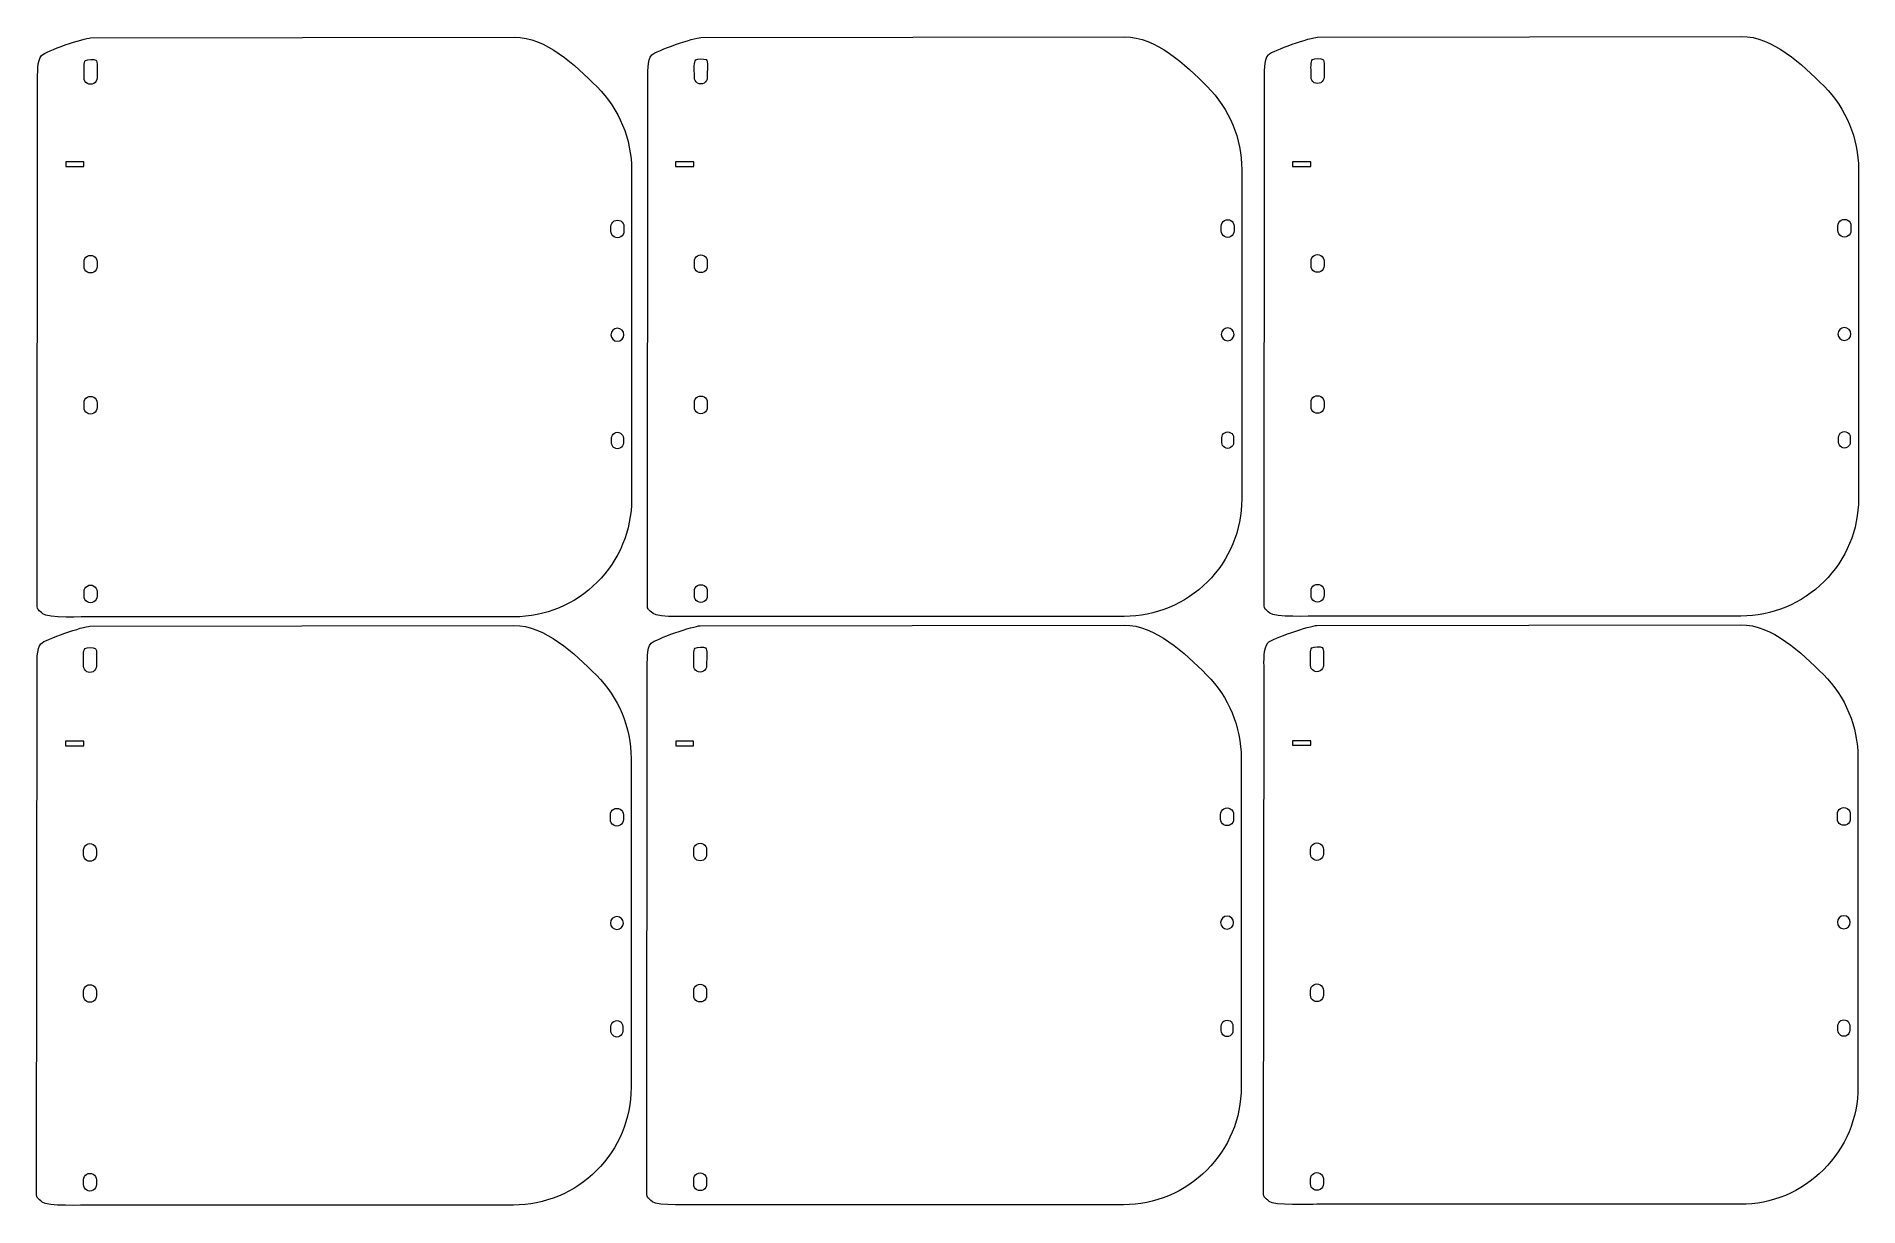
# Model space of a CAD drawing. Header units: inches. Extents: x -15.7 to 14.8, y -9.8 to 9.8.
import ezdxf

# ---------------------------------------------------------------- set-up
doc = ezdxf.new("R2010")
doc.units = ezdxf.units.IN
doc.header["$MEASUREMENT"] = 0
doc.layers.add('INTERIOR_PROFILES', color=7, linetype='Continuous')

msp = doc.modelspace()

# ---------------------------------------------------------------- linework, layer by layer
at = {"layer": 'INTERIOR_PROFILES', "color": 240, "lineweight": 9}
for points in [[(-15.241, 7.658), (-14.937, 7.658), (-14.937, 7.734), (-15.241, 7.734), (-15.241, 7.658)], [(-5.034, 7.658), (-4.73, 7.658), (-4.73, 7.734), (-5.034, 7.734), (-5.034, 7.658)], [(5.292, 7.658), (5.597, 7.658), (5.597, 7.734), (5.292, 7.734), (5.292, 7.658)], [(-15.245, -2.044), (-14.938, -2.044), (-14.938, -1.968), (-15.245, -1.968), (-15.245, -2.044)], [(-5.033, -2.044), (-4.733, -2.044), (-4.733, -1.968), (-5.033, -1.968), (-5.033, -2.044)], [(5.291, -2.038), (5.596, -2.038), (5.596, -1.961), (5.291, -1.961), (5.291, -2.038)]]:
    msp.add_lwpolyline(points, close=True, dxfattribs=at)
at = {"layer": 'INTERIOR_PROFILES', "lineweight": 9}
for points, knots in [([(-5.771, 7.594), (-5.771, 8.117), (-5.979, 8.618), (-6.349, 8.987), (-6.349, 8.987), (-6.719, 9.356), (-7.209, 9.822), (-7.731, 9.821), (-7.731, 9.821), (-7.731, 9.821), (-14.826, 9.809), (-14.826, 9.809), (-14.826, 9.809), (-14.931, 9.809), (-15.575, 9.59), (-15.648, 9.516), (-15.648, 9.516), (-15.722, 9.442), (-15.712, 9.19), (-15.712, 9.086), (-15.712, 9.086), (-15.712, 9.086), (-15.72, 0.316), (-15.72, 0.316), (-15.72, 0.316), (-15.72, 0.212), (-15.699, 0.237), (-15.625, 0.163), (-15.625, 0.163), (-15.551, 0.089), (-14.931, 0.114), (-14.826, 0.114), (-14.826, 0.114), (-14.826, 0.114), (-7.74, 0.114), (-7.74, 0.114), (-7.74, 0.114), (-7.217, 0.114), (-6.716, 0.322), (-6.347, 0.692), (-6.347, 0.692), (-5.978, 1.062), (-5.771, 1.56), (-5.771, 2.083), (-5.771, 2.083), (-5.771, 2.083), (-5.771, 7.594), (-5.771, 7.594)], [0, 0, 0, 0, 0.076923, 0.076923, 0.076923, 0.076923, 0.153846, 0.153846, 0.153846, 0.153846, 0.230769, 0.230769, 0.230769, 0.230769, 0.307692, 0.307692, 0.307692, 0.307692, 0.384615, 0.384615, 0.384615, 0.384615, 0.461538, 0.461538, 0.461538, 0.461538, 0.538462, 0.538462, 0.538462, 0.538462, 0.615385, 0.615385, 0.615385, 0.615385, 0.692308, 0.692308, 0.692308, 0.692308, 0.769231, 0.769231, 0.769231, 0.769231, 0.846154, 0.846154, 0.846154, 0.846154, 1, 1, 1, 1]), ([(4.442, 7.601), (4.442, 8.123), (4.234, 8.624), (3.864, 8.993), (3.864, 8.993), (3.495, 9.363), (3.005, 9.828), (2.482, 9.828), (2.482, 9.828), (2.482, 9.828), (-4.613, 9.815), (-4.613, 9.815), (-4.613, 9.815), (-4.717, 9.815), (-5.361, 9.597), (-5.435, 9.523), (-5.435, 9.523), (-5.509, 9.449), (-5.498, 9.197), (-5.498, 9.092), (-5.498, 9.092), (-5.498, 9.092), (-5.507, 0.323), (-5.507, 0.323), (-5.507, 0.323), (-5.506, 0.218), (-5.486, 0.243), (-5.412, 0.169), (-5.412, 0.169), (-5.338, 0.095), (-4.717, 0.121), (-4.613, 0.121), (-4.613, 0.121), (-4.613, 0.121), (2.474, 0.121), (2.474, 0.121), (2.474, 0.121), (2.996, 0.121), (3.497, 0.329), (3.866, 0.698), (3.866, 0.698), (4.235, 1.068), (4.443, 1.567), (4.442, 2.089), (4.442, 2.089), (4.442, 2.089), (4.442, 7.601), (4.442, 7.601)], [0, 0, 0, 0, 0.076923, 0.076923, 0.076923, 0.076923, 0.153846, 0.153846, 0.153846, 0.153846, 0.230769, 0.230769, 0.230769, 0.230769, 0.307692, 0.307692, 0.307692, 0.307692, 0.384615, 0.384615, 0.384615, 0.384615, 0.461538, 0.461538, 0.461538, 0.461538, 0.538462, 0.538462, 0.538462, 0.538462, 0.615385, 0.615385, 0.615385, 0.615385, 0.692308, 0.692308, 0.692308, 0.692308, 0.769231, 0.769231, 0.769231, 0.769231, 0.846154, 0.846154, 0.846154, 0.846154, 1, 1, 1, 1]), ([(14.765, 7.607), (14.764, 8.129), (14.556, 8.63), (14.187, 8.999), (14.187, 8.999), (13.817, 9.368), (13.327, 9.834), (12.804, 9.834), (12.804, 9.834), (12.804, 9.834), (5.709, 9.821), (5.709, 9.821), (5.709, 9.821), (5.605, 9.821), (4.961, 9.602), (4.887, 9.528), (4.887, 9.528), (4.813, 9.454), (4.824, 9.203), (4.824, 9.098), (4.824, 9.098), (4.824, 9.098), (4.816, 0.328), (4.816, 0.328), (4.816, 0.328), (4.816, 0.224), (4.837, 0.249), (4.91, 0.175), (4.91, 0.175), (4.984, 0.101), (5.605, 0.126), (5.709, 0.126), (5.709, 0.126), (5.709, 0.126), (12.796, 0.126), (12.796, 0.126), (12.796, 0.126), (13.318, 0.127), (13.819, 0.335), (14.188, 0.704), (14.188, 0.704), (14.558, 1.074), (14.765, 1.572), (14.765, 2.095), (14.765, 2.095), (14.765, 2.095), (14.765, 7.607), (14.765, 7.607)], [0, 0, 0, 0, 0.076923, 0.076923, 0.076923, 0.076923, 0.153846, 0.153846, 0.153846, 0.153846, 0.230769, 0.230769, 0.230769, 0.230769, 0.307692, 0.307692, 0.307692, 0.307692, 0.384615, 0.384615, 0.384615, 0.384615, 0.461538, 0.461538, 0.461538, 0.461538, 0.538462, 0.538462, 0.538462, 0.538462, 0.615385, 0.615385, 0.615385, 0.615385, 0.692308, 0.692308, 0.692308, 0.692308, 0.769231, 0.769231, 0.769231, 0.769231, 0.846154, 0.846154, 0.846154, 0.846154, 1, 1, 1, 1]), ([(-14.935, 9.141), (-14.935, 9.102), (-14.914, 9.066), (-14.88, 9.047), (-14.88, 9.047), (-14.847, 9.027), (-14.806, 9.027), (-14.772, 9.047), (-14.772, 9.047), (-14.739, 9.066), (-14.718, 9.102), (-14.718, 9.141), (-14.718, 9.141), (-14.718, 9.141), (-14.718, 9.219), (-14.718, 9.219), (-14.718, 9.219), (-14.718, 9.258), (-14.703, 9.419), (-14.737, 9.438), (-14.737, 9.438), (-14.77, 9.457), (-14.876, 9.452), (-14.91, 9.433), (-14.91, 9.433), (-14.943, 9.413), (-14.935, 9.258), (-14.935, 9.219), (-14.935, 9.219), (-14.935, 9.219), (-14.935, 9.141), (-14.935, 9.141)], [0, 0, 0, 0, 0.111111, 0.111111, 0.111111, 0.111111, 0.222222, 0.222222, 0.222222, 0.222222, 0.333333, 0.333333, 0.333333, 0.333333, 0.444444, 0.444444, 0.444444, 0.444444, 0.555556, 0.555556, 0.555556, 0.555556, 0.666667, 0.666667, 0.666667, 0.666667, 0.777778, 0.777778, 0.777778, 0.777778, 1, 1, 1, 1]), ([(-4.721, 9.147), (-4.721, 9.108), (-4.7, 9.073), (-4.667, 9.053), (-4.667, 9.053), (-4.633, 9.034), (-4.592, 9.034), (-4.559, 9.053), (-4.559, 9.053), (-4.525, 9.073), (-4.505, 9.108), (-4.505, 9.147), (-4.505, 9.147), (-4.505, 9.147), (-4.505, 9.226), (-4.505, 9.226), (-4.505, 9.226), (-4.505, 9.264), (-4.49, 9.425), (-4.523, 9.445), (-4.523, 9.445), (-4.557, 9.464), (-4.663, 9.459), (-4.696, 9.439), (-4.696, 9.439), (-4.73, 9.42), (-4.721, 9.264), (-4.721, 9.226), (-4.721, 9.226), (-4.721, 9.226), (-4.721, 9.147), (-4.721, 9.147)], [0, 0, 0, 0, 0.111111, 0.111111, 0.111111, 0.111111, 0.222222, 0.222222, 0.222222, 0.222222, 0.333333, 0.333333, 0.333333, 0.333333, 0.444444, 0.444444, 0.444444, 0.444444, 0.555556, 0.555556, 0.555556, 0.555556, 0.666667, 0.666667, 0.666667, 0.666667, 0.777778, 0.777778, 0.777778, 0.777778, 1, 1, 1, 1]), ([(5.601, 9.153), (5.601, 9.114), (5.622, 9.078), (5.655, 9.059), (5.655, 9.059), (5.689, 9.04), (5.73, 9.04), (5.764, 9.059), (5.764, 9.059), (5.797, 9.078), (5.818, 9.114), (5.818, 9.153), (5.818, 9.153), (5.818, 9.153), (5.818, 9.231), (5.818, 9.231), (5.818, 9.231), (5.818, 9.27), (5.832, 9.431), (5.799, 9.45), (5.799, 9.45), (5.765, 9.47), (5.66, 9.464), (5.626, 9.445), (5.626, 9.445), (5.593, 9.426), (5.601, 9.27), (5.601, 9.231), (5.601, 9.231), (5.601, 9.231), (5.601, 9.153), (5.601, 9.153)], [0, 0, 0, 0, 0.111111, 0.111111, 0.111111, 0.111111, 0.222222, 0.222222, 0.222222, 0.222222, 0.333333, 0.333333, 0.333333, 0.333333, 0.444444, 0.444444, 0.444444, 0.444444, 0.555556, 0.555556, 0.555556, 0.555556, 0.666667, 0.666667, 0.666667, 0.666667, 0.777778, 0.777778, 0.777778, 0.777778, 1, 1, 1, 1]), ([(-6.116, 6.649), (-6.116, 6.649), (-6.116, 6.57), (-6.116, 6.57), (-6.116, 6.57), (-6.116, 6.532), (-6.095, 6.496), (-6.061, 6.477), (-6.061, 6.477), (-6.028, 6.457), (-5.987, 6.457), (-5.953, 6.477), (-5.953, 6.477), (-5.92, 6.496), (-5.899, 6.532), (-5.899, 6.57), (-5.899, 6.57), (-5.899, 6.57), (-5.899, 6.649), (-5.899, 6.649), (-5.899, 6.649), (-5.899, 6.688), (-5.92, 6.723), (-5.953, 6.743), (-5.953, 6.743), (-5.987, 6.762), (-6.028, 6.762), (-6.061, 6.743), (-6.061, 6.743), (-6.095, 6.723), (-6.116, 6.688), (-6.116, 6.649)], [0, 0, 0, 0, 0.111111, 0.111111, 0.111111, 0.111111, 0.222222, 0.222222, 0.222222, 0.222222, 0.333333, 0.333333, 0.333333, 0.333333, 0.444444, 0.444444, 0.444444, 0.444444, 0.555556, 0.555556, 0.555556, 0.555556, 0.666667, 0.666667, 0.666667, 0.666667, 0.777778, 0.777778, 0.777778, 0.777778, 1, 1, 1, 1]), ([(4.098, 6.655), (4.098, 6.655), (4.098, 6.577), (4.098, 6.577), (4.098, 6.577), (4.098, 6.538), (4.118, 6.502), (4.152, 6.483), (4.152, 6.483), (4.185, 6.464), (4.227, 6.464), (4.26, 6.483), (4.26, 6.483), (4.294, 6.502), (4.314, 6.538), (4.314, 6.577), (4.314, 6.577), (4.314, 6.577), (4.314, 6.655), (4.314, 6.655), (4.314, 6.655), (4.314, 6.694), (4.294, 6.73), (4.26, 6.749), (4.26, 6.749), (4.227, 6.769), (4.185, 6.769), (4.152, 6.749), (4.152, 6.749), (4.118, 6.73), (4.098, 6.694), (4.098, 6.655)], [0, 0, 0, 0, 0.111111, 0.111111, 0.111111, 0.111111, 0.222222, 0.222222, 0.222222, 0.222222, 0.333333, 0.333333, 0.333333, 0.333333, 0.444444, 0.444444, 0.444444, 0.444444, 0.555556, 0.555556, 0.555556, 0.555556, 0.666667, 0.666667, 0.666667, 0.666667, 0.777778, 0.777778, 0.777778, 0.777778, 1, 1, 1, 1]), ([(14.42, 6.661), (14.42, 6.661), (14.42, 6.582), (14.42, 6.582), (14.42, 6.582), (14.42, 6.544), (14.441, 6.508), (14.474, 6.489), (14.474, 6.489), (14.508, 6.469), (14.549, 6.469), (14.582, 6.489), (14.582, 6.489), (14.616, 6.508), (14.637, 6.544), (14.637, 6.582), (14.637, 6.582), (14.637, 6.582), (14.637, 6.661), (14.637, 6.661), (14.637, 6.661), (14.637, 6.7), (14.616, 6.736), (14.582, 6.755), (14.582, 6.755), (14.549, 6.774), (14.508, 6.774), (14.474, 6.755), (14.474, 6.755), (14.441, 6.736), (14.42, 6.7), (14.42, 6.661)], [0, 0, 0, 0, 0.111111, 0.111111, 0.111111, 0.111111, 0.222222, 0.222222, 0.222222, 0.222222, 0.333333, 0.333333, 0.333333, 0.333333, 0.444444, 0.444444, 0.444444, 0.444444, 0.555556, 0.555556, 0.555556, 0.555556, 0.666667, 0.666667, 0.666667, 0.666667, 0.777778, 0.777778, 0.777778, 0.777778, 1, 1, 1, 1]), ([(-14.935, 6.059), (-14.935, 6.059), (-14.935, 5.98), (-14.935, 5.98), (-14.935, 5.98), (-14.935, 5.942), (-14.914, 5.906), (-14.88, 5.887), (-14.88, 5.887), (-14.847, 5.867), (-14.806, 5.867), (-14.772, 5.887), (-14.772, 5.887), (-14.739, 5.906), (-14.718, 5.942), (-14.718, 5.98), (-14.718, 5.98), (-14.718, 5.98), (-14.718, 6.059), (-14.718, 6.059), (-14.718, 6.059), (-14.718, 6.098), (-14.739, 6.133), (-14.772, 6.153), (-14.772, 6.153), (-14.806, 6.172), (-14.847, 6.172), (-14.88, 6.153), (-14.88, 6.153), (-14.914, 6.133), (-14.935, 6.098), (-14.935, 6.059)], [0, 0, 0, 0, 0.111111, 0.111111, 0.111111, 0.111111, 0.222222, 0.222222, 0.222222, 0.222222, 0.333333, 0.333333, 0.333333, 0.333333, 0.444444, 0.444444, 0.444444, 0.444444, 0.555556, 0.555556, 0.555556, 0.555556, 0.666667, 0.666667, 0.666667, 0.666667, 0.777778, 0.777778, 0.777778, 0.777778, 1, 1, 1, 1]), ([(-4.721, 6.066), (-4.721, 6.066), (-4.721, 5.987), (-4.721, 5.987), (-4.721, 5.987), (-4.721, 5.948), (-4.7, 5.912), (-4.667, 5.893), (-4.667, 5.893), (-4.633, 5.874), (-4.592, 5.874), (-4.559, 5.893), (-4.559, 5.893), (-4.525, 5.912), (-4.505, 5.948), (-4.505, 5.987), (-4.505, 5.987), (-4.505, 5.987), (-4.505, 6.066), (-4.505, 6.066), (-4.505, 6.066), (-4.505, 6.104), (-4.525, 6.14), (-4.559, 6.159), (-4.559, 6.159), (-4.592, 6.179), (-4.633, 6.179), (-4.667, 6.159), (-4.667, 6.159), (-4.7, 6.14), (-4.721, 6.104), (-4.721, 6.066)], [0, 0, 0, 0, 0.111111, 0.111111, 0.111111, 0.111111, 0.222222, 0.222222, 0.222222, 0.222222, 0.333333, 0.333333, 0.333333, 0.333333, 0.444444, 0.444444, 0.444444, 0.444444, 0.555556, 0.555556, 0.555556, 0.555556, 0.666667, 0.666667, 0.666667, 0.666667, 0.777778, 0.777778, 0.777778, 0.777778, 1, 1, 1, 1]), ([(5.601, 6.071), (5.601, 6.071), (5.601, 5.992), (5.601, 5.992), (5.601, 5.992), (5.601, 5.954), (5.622, 5.918), (5.655, 5.899), (5.655, 5.899), (5.689, 5.879), (5.73, 5.879), (5.764, 5.899), (5.764, 5.899), (5.797, 5.918), (5.818, 5.954), (5.818, 5.992), (5.818, 5.992), (5.818, 5.992), (5.818, 6.071), (5.818, 6.071), (5.818, 6.071), (5.818, 6.11), (5.797, 6.146), (5.764, 6.165), (5.764, 6.165), (5.73, 6.184), (5.689, 6.184), (5.655, 6.165), (5.655, 6.165), (5.622, 6.146), (5.601, 6.11), (5.601, 6.071)], [0, 0, 0, 0, 0.111111, 0.111111, 0.111111, 0.111111, 0.222222, 0.222222, 0.222222, 0.222222, 0.333333, 0.333333, 0.333333, 0.333333, 0.444444, 0.444444, 0.444444, 0.444444, 0.555556, 0.555556, 0.555556, 0.555556, 0.666667, 0.666667, 0.666667, 0.666667, 0.777778, 0.777778, 0.777778, 0.777778, 1, 1, 1, 1]), ([(-6.007, 4.946), (-5.948, 4.946), (-5.899, 4.898), (-5.899, 4.838), (-5.899, 4.838), (-5.899, 4.778), (-5.948, 4.73), (-6.007, 4.73), (-6.007, 4.73), (-6.067, 4.73), (-6.116, 4.778), (-6.116, 4.838), (-6.116, 4.838), (-6.116, 4.898), (-6.067, 4.946), (-6.007, 4.946)], [0, 0, 0, 0, 0.2, 0.2, 0.2, 0.2, 0.4, 0.4, 0.4, 0.4, 0.6, 0.6, 0.6, 0.6, 1, 1, 1, 1]), ([(4.206, 4.953), (4.266, 4.953), (4.314, 4.904), (4.314, 4.844), (4.314, 4.844), (4.314, 4.785), (4.266, 4.736), (4.206, 4.736), (4.206, 4.736), (4.146, 4.736), (4.098, 4.785), (4.098, 4.844), (4.098, 4.844), (4.098, 4.904), (4.146, 4.953), (4.206, 4.953)], [0, 0, 0, 0, 0.2, 0.2, 0.2, 0.2, 0.4, 0.4, 0.4, 0.4, 0.6, 0.6, 0.6, 0.6, 1, 1, 1, 1]), ([(14.528, 4.958), (14.588, 4.958), (14.637, 4.91), (14.637, 4.85), (14.637, 4.85), (14.637, 4.79), (14.588, 4.742), (14.528, 4.742), (14.528, 4.742), (14.469, 4.742), (14.42, 4.79), (14.42, 4.85), (14.42, 4.85), (14.42, 4.91), (14.469, 4.958), (14.528, 4.958)], [0, 0, 0, 0, 0.2, 0.2, 0.2, 0.2, 0.4, 0.4, 0.4, 0.4, 0.6, 0.6, 0.6, 0.6, 1, 1, 1, 1]), ([(-14.935, 3.618), (-14.935, 3.579), (-14.914, 3.544), (-14.88, 3.524), (-14.88, 3.524), (-14.847, 3.505), (-14.806, 3.505), (-14.772, 3.524), (-14.772, 3.524), (-14.739, 3.544), (-14.718, 3.579), (-14.718, 3.618), (-14.718, 3.618), (-14.718, 3.618), (-14.718, 3.697), (-14.718, 3.697), (-14.718, 3.697), (-14.718, 3.736), (-14.739, 3.771), (-14.772, 3.791), (-14.772, 3.791), (-14.806, 3.81), (-14.847, 3.81), (-14.88, 3.791), (-14.88, 3.791), (-14.914, 3.771), (-14.935, 3.736), (-14.935, 3.697), (-14.935, 3.697), (-14.935, 3.697), (-14.935, 3.618), (-14.935, 3.618)], [0, 0, 0, 0, 0.111111, 0.111111, 0.111111, 0.111111, 0.222222, 0.222222, 0.222222, 0.222222, 0.333333, 0.333333, 0.333333, 0.333333, 0.444444, 0.444444, 0.444444, 0.444444, 0.555556, 0.555556, 0.555556, 0.555556, 0.666667, 0.666667, 0.666667, 0.666667, 0.777778, 0.777778, 0.777778, 0.777778, 1, 1, 1, 1]), ([(-4.721, 3.625), (-4.721, 3.586), (-4.7, 3.55), (-4.667, 3.531), (-4.667, 3.531), (-4.633, 3.511), (-4.592, 3.511), (-4.559, 3.531), (-4.559, 3.531), (-4.525, 3.55), (-4.505, 3.586), (-4.505, 3.625), (-4.505, 3.625), (-4.505, 3.625), (-4.505, 3.703), (-4.505, 3.703), (-4.505, 3.703), (-4.505, 3.742), (-4.525, 3.778), (-4.559, 3.797), (-4.559, 3.797), (-4.592, 3.816), (-4.633, 3.816), (-4.667, 3.797), (-4.667, 3.797), (-4.7, 3.778), (-4.721, 3.742), (-4.721, 3.703), (-4.721, 3.703), (-4.721, 3.703), (-4.721, 3.625), (-4.721, 3.625)], [0, 0, 0, 0, 0.111111, 0.111111, 0.111111, 0.111111, 0.222222, 0.222222, 0.222222, 0.222222, 0.333333, 0.333333, 0.333333, 0.333333, 0.444444, 0.444444, 0.444444, 0.444444, 0.555556, 0.555556, 0.555556, 0.555556, 0.666667, 0.666667, 0.666667, 0.666667, 0.777778, 0.777778, 0.777778, 0.777778, 1, 1, 1, 1]), ([(5.601, 3.63), (5.601, 3.592), (5.622, 3.556), (5.655, 3.537), (5.655, 3.537), (5.689, 3.517), (5.73, 3.517), (5.764, 3.537), (5.764, 3.537), (5.797, 3.556), (5.818, 3.592), (5.818, 3.63), (5.818, 3.63), (5.818, 3.63), (5.818, 3.709), (5.818, 3.709), (5.818, 3.709), (5.818, 3.748), (5.797, 3.783), (5.764, 3.803), (5.764, 3.803), (5.73, 3.822), (5.689, 3.822), (5.655, 3.803), (5.655, 3.803), (5.622, 3.783), (5.601, 3.748), (5.601, 3.709), (5.601, 3.709), (5.601, 3.709), (5.601, 3.63), (5.601, 3.63)], [0, 0, 0, 0, 0.111111, 0.111111, 0.111111, 0.111111, 0.222222, 0.222222, 0.222222, 0.222222, 0.333333, 0.333333, 0.333333, 0.333333, 0.444444, 0.444444, 0.444444, 0.444444, 0.555556, 0.555556, 0.555556, 0.555556, 0.666667, 0.666667, 0.666667, 0.666667, 0.777778, 0.777778, 0.777778, 0.777778, 1, 1, 1, 1]), ([(-6.106, 3.106), (-6.106, 3.106), (-6.106, 3.027), (-6.106, 3.027), (-6.106, 3.027), (-6.106, 2.992), (-6.087, 2.959), (-6.057, 2.942), (-6.057, 2.942), (-6.026, 2.924), (-5.989, 2.924), (-5.958, 2.942), (-5.958, 2.942), (-5.928, 2.959), (-5.909, 2.992), (-5.909, 3.027), (-5.909, 3.027), (-5.909, 3.027), (-5.909, 3.106), (-5.909, 3.106), (-5.909, 3.106), (-5.909, 3.141), (-5.928, 3.173), (-5.958, 3.191), (-5.958, 3.191), (-5.989, 3.209), (-6.026, 3.209), (-6.057, 3.191), (-6.057, 3.191), (-6.087, 3.173), (-6.106, 3.141), (-6.106, 3.106)], [0, 0, 0, 0, 0.111111, 0.111111, 0.111111, 0.111111, 0.222222, 0.222222, 0.222222, 0.222222, 0.333333, 0.333333, 0.333333, 0.333333, 0.444444, 0.444444, 0.444444, 0.444444, 0.555556, 0.555556, 0.555556, 0.555556, 0.666667, 0.666667, 0.666667, 0.666667, 0.777778, 0.777778, 0.777778, 0.777778, 1, 1, 1, 1]), ([(4.108, 3.112), (4.108, 3.112), (4.108, 3.033), (4.108, 3.033), (4.108, 3.033), (4.108, 2.998), (4.126, 2.966), (4.157, 2.948), (4.157, 2.948), (4.187, 2.931), (4.225, 2.931), (4.255, 2.948), (4.255, 2.948), (4.286, 2.966), (4.304, 2.998), (4.304, 3.033), (4.304, 3.033), (4.304, 3.033), (4.304, 3.112), (4.304, 3.112), (4.304, 3.112), (4.304, 3.147), (4.286, 3.18), (4.255, 3.197), (4.255, 3.197), (4.225, 3.215), (4.187, 3.215), (4.157, 3.197), (4.157, 3.197), (4.126, 3.18), (4.108, 3.147), (4.108, 3.112)], [0, 0, 0, 0, 0.111111, 0.111111, 0.111111, 0.111111, 0.222222, 0.222222, 0.222222, 0.222222, 0.333333, 0.333333, 0.333333, 0.333333, 0.444444, 0.444444, 0.444444, 0.444444, 0.555556, 0.555556, 0.555556, 0.555556, 0.666667, 0.666667, 0.666667, 0.666667, 0.777778, 0.777778, 0.777778, 0.777778, 1, 1, 1, 1]), ([(14.43, 3.118), (14.43, 3.118), (14.43, 3.039), (14.43, 3.039), (14.43, 3.039), (14.43, 3.004), (14.449, 2.972), (14.479, 2.954), (14.479, 2.954), (14.51, 2.936), (14.547, 2.936), (14.578, 2.954), (14.578, 2.954), (14.608, 2.972), (14.627, 3.004), (14.627, 3.039), (14.627, 3.039), (14.627, 3.039), (14.627, 3.118), (14.627, 3.118), (14.627, 3.118), (14.627, 3.153), (14.608, 3.186), (14.578, 3.203), (14.578, 3.203), (14.547, 3.221), (14.51, 3.221), (14.479, 3.203), (14.479, 3.203), (14.449, 3.186), (14.43, 3.153), (14.43, 3.118)], [0, 0, 0, 0, 0.111111, 0.111111, 0.111111, 0.111111, 0.222222, 0.222222, 0.222222, 0.222222, 0.333333, 0.333333, 0.333333, 0.333333, 0.444444, 0.444444, 0.444444, 0.444444, 0.555556, 0.555556, 0.555556, 0.555556, 0.666667, 0.666667, 0.666667, 0.666667, 0.777778, 0.777778, 0.777778, 0.777778, 1, 1, 1, 1]), ([(-14.718, 0.458), (-14.718, 0.458), (-14.718, 0.537), (-14.718, 0.537), (-14.718, 0.537), (-14.718, 0.575), (-14.739, 0.611), (-14.772, 0.63), (-14.772, 0.63), (-14.806, 0.65), (-14.847, 0.65), (-14.88, 0.63), (-14.88, 0.63), (-14.914, 0.611), (-14.935, 0.575), (-14.935, 0.537), (-14.935, 0.537), (-14.935, 0.537), (-14.935, 0.458), (-14.935, 0.458), (-14.935, 0.458), (-14.935, 0.419), (-14.914, 0.383), (-14.88, 0.364), (-14.88, 0.364), (-14.847, 0.345), (-14.806, 0.345), (-14.772, 0.364), (-14.772, 0.364), (-14.739, 0.383), (-14.718, 0.419), (-14.718, 0.458)], [0, 0, 0, 0, 0.111111, 0.111111, 0.111111, 0.111111, 0.222222, 0.222222, 0.222222, 0.222222, 0.333333, 0.333333, 0.333333, 0.333333, 0.444444, 0.444444, 0.444444, 0.444444, 0.555556, 0.555556, 0.555556, 0.555556, 0.666667, 0.666667, 0.666667, 0.666667, 0.777778, 0.777778, 0.777778, 0.777778, 1, 1, 1, 1]), ([(-4.505, 0.464), (-4.505, 0.464), (-4.505, 0.543), (-4.505, 0.543), (-4.505, 0.543), (-4.505, 0.582), (-4.525, 0.617), (-4.559, 0.637), (-4.559, 0.637), (-4.592, 0.656), (-4.633, 0.656), (-4.667, 0.637), (-4.667, 0.637), (-4.7, 0.617), (-4.721, 0.582), (-4.721, 0.543), (-4.721, 0.543), (-4.721, 0.543), (-4.721, 0.464), (-4.721, 0.464), (-4.721, 0.464), (-4.721, 0.426), (-4.7, 0.39), (-4.667, 0.371), (-4.667, 0.371), (-4.633, 0.351), (-4.592, 0.351), (-4.559, 0.371), (-4.559, 0.371), (-4.525, 0.39), (-4.505, 0.426), (-4.505, 0.464)], [0, 0, 0, 0, 0.111111, 0.111111, 0.111111, 0.111111, 0.222222, 0.222222, 0.222222, 0.222222, 0.333333, 0.333333, 0.333333, 0.333333, 0.444444, 0.444444, 0.444444, 0.444444, 0.555556, 0.555556, 0.555556, 0.555556, 0.666667, 0.666667, 0.666667, 0.666667, 0.777778, 0.777778, 0.777778, 0.777778, 1, 1, 1, 1]), ([(5.818, 0.47), (5.818, 0.47), (5.818, 0.549), (5.818, 0.549), (5.818, 0.549), (5.818, 0.587), (5.797, 0.623), (5.764, 0.643), (5.764, 0.643), (5.73, 0.662), (5.689, 0.662), (5.655, 0.643), (5.655, 0.643), (5.622, 0.623), (5.601, 0.587), (5.601, 0.549), (5.601, 0.549), (5.601, 0.549), (5.601, 0.47), (5.601, 0.47), (5.601, 0.47), (5.601, 0.431), (5.622, 0.396), (5.655, 0.376), (5.655, 0.376), (5.689, 0.357), (5.73, 0.357), (5.764, 0.376), (5.764, 0.376), (5.797, 0.396), (5.818, 0.431), (5.818, 0.47)], [0, 0, 0, 0, 0.111111, 0.111111, 0.111111, 0.111111, 0.222222, 0.222222, 0.222222, 0.222222, 0.333333, 0.333333, 0.333333, 0.333333, 0.444444, 0.444444, 0.444444, 0.444444, 0.555556, 0.555556, 0.555556, 0.555556, 0.666667, 0.666667, 0.666667, 0.666667, 0.777778, 0.777778, 0.777778, 0.777778, 1, 1, 1, 1]), ([(-5.781, -2.257), (-5.781, -1.735), (-5.989, -1.234), (-6.359, -0.865), (-6.359, -0.865), (-6.729, -0.496), (-7.219, -0.03), (-7.741, -0.03), (-7.741, -0.03), (-7.741, -0.03), (-14.836, -0.043), (-14.836, -0.043), (-14.836, -0.043), (-14.941, -0.043), (-15.585, -0.262), (-15.658, -0.336), (-15.658, -0.336), (-15.732, -0.409), (-15.722, -0.661), (-15.722, -0.766), (-15.722, -0.766), (-15.722, -0.766), (-15.73, -9.535), (-15.73, -9.535), (-15.73, -9.535), (-15.73, -9.64), (-15.709, -9.615), (-15.635, -9.689), (-15.635, -9.689), (-15.561, -9.763), (-14.941, -9.738), (-14.836, -9.738), (-14.836, -9.738), (-14.836, -9.738), (-7.75, -9.738), (-7.75, -9.738), (-7.75, -9.738), (-7.227, -9.737), (-6.726, -9.529), (-6.357, -9.16), (-6.357, -9.16), (-5.988, -8.79), (-5.781, -8.291), (-5.781, -7.769), (-5.781, -7.769), (-5.781, -7.769), (-5.781, -2.257), (-5.781, -2.257)], [0, 0, 0, 0, 0.076923, 0.076923, 0.076923, 0.076923, 0.153846, 0.153846, 0.153846, 0.153846, 0.230769, 0.230769, 0.230769, 0.230769, 0.307692, 0.307692, 0.307692, 0.307692, 0.384615, 0.384615, 0.384615, 0.384615, 0.461538, 0.461538, 0.461538, 0.461538, 0.538462, 0.538462, 0.538462, 0.538462, 0.615385, 0.615385, 0.615385, 0.615385, 0.692308, 0.692308, 0.692308, 0.692308, 0.769231, 0.769231, 0.769231, 0.769231, 0.846154, 0.846154, 0.846154, 0.846154, 1, 1, 1, 1]), ([(4.432, -2.251), (4.432, -1.728), (4.224, -1.227), (3.854, -0.858), (3.854, -0.858), (3.485, -0.489), (2.995, -0.024), (2.472, -0.024), (2.472, -0.024), (2.472, -0.024), (-4.623, -0.036), (-4.623, -0.036), (-4.623, -0.036), (-4.727, -0.036), (-5.371, -0.255), (-5.445, -0.329), (-5.445, -0.329), (-5.519, -0.403), (-5.508, -0.655), (-5.508, -0.759), (-5.508, -0.759), (-5.508, -0.759), (-5.517, -9.529), (-5.517, -9.529), (-5.517, -9.529), (-5.516, -9.633), (-5.496, -9.609), (-5.422, -9.682), (-5.422, -9.682), (-5.348, -9.756), (-4.727, -9.731), (-4.623, -9.731), (-4.623, -9.731), (-4.623, -9.731), (2.464, -9.731), (2.464, -9.731), (2.464, -9.731), (2.986, -9.731), (3.487, -9.523), (3.856, -9.153), (3.856, -9.153), (4.225, -8.784), (4.433, -8.285), (4.432, -7.763), (4.432, -7.763), (4.432, -7.763), (4.432, -2.251), (4.432, -2.251)], [0, 0, 0, 0, 0.076923, 0.076923, 0.076923, 0.076923, 0.153846, 0.153846, 0.153846, 0.153846, 0.230769, 0.230769, 0.230769, 0.230769, 0.307692, 0.307692, 0.307692, 0.307692, 0.384615, 0.384615, 0.384615, 0.384615, 0.461538, 0.461538, 0.461538, 0.461538, 0.538462, 0.538462, 0.538462, 0.538462, 0.615385, 0.615385, 0.615385, 0.615385, 0.692308, 0.692308, 0.692308, 0.692308, 0.769231, 0.769231, 0.769231, 0.769231, 0.846154, 0.846154, 0.846154, 0.846154, 1, 1, 1, 1]), ([(14.755, -2.245), (14.754, -1.723), (14.546, -1.222), (14.177, -0.853), (14.177, -0.853), (13.807, -0.483), (13.317, -0.018), (12.794, -0.018), (12.794, -0.018), (12.794, -0.018), (5.699, -0.031), (5.699, -0.031), (5.699, -0.031), (5.595, -0.031), (4.951, -0.249), (4.877, -0.323), (4.877, -0.323), (4.803, -0.397), (4.814, -0.649), (4.814, -0.754), (4.814, -0.754), (4.814, -0.754), (4.806, -9.523), (4.806, -9.523), (4.806, -9.523), (4.806, -9.628), (4.827, -9.603), (4.9, -9.677), (4.9, -9.677), (4.974, -9.751), (5.595, -9.725), (5.699, -9.725), (5.699, -9.725), (5.699, -9.725), (12.786, -9.725), (12.786, -9.725), (12.786, -9.725), (13.308, -9.725), (13.809, -9.517), (14.178, -9.147), (14.178, -9.147), (14.548, -8.778), (14.755, -8.279), (14.755, -7.757), (14.755, -7.757), (14.755, -7.757), (14.755, -2.245), (14.755, -2.245)], [0, 0, 0, 0, 0.076923, 0.076923, 0.076923, 0.076923, 0.153846, 0.153846, 0.153846, 0.153846, 0.230769, 0.230769, 0.230769, 0.230769, 0.307692, 0.307692, 0.307692, 0.307692, 0.384615, 0.384615, 0.384615, 0.384615, 0.461538, 0.461538, 0.461538, 0.461538, 0.538462, 0.538462, 0.538462, 0.538462, 0.615385, 0.615385, 0.615385, 0.615385, 0.692308, 0.692308, 0.692308, 0.692308, 0.769231, 0.769231, 0.769231, 0.769231, 0.846154, 0.846154, 0.846154, 0.846154, 1, 1, 1, 1]), ([(-14.945, -0.711), (-14.945, -0.75), (-14.924, -0.786), (-14.89, -0.805), (-14.89, -0.805), (-14.857, -0.824), (-14.816, -0.824), (-14.782, -0.805), (-14.782, -0.805), (-14.749, -0.786), (-14.728, -0.75), (-14.728, -0.711), (-14.728, -0.711), (-14.728, -0.711), (-14.728, -0.632), (-14.728, -0.632), (-14.728, -0.632), (-14.728, -0.594), (-14.713, -0.433), (-14.747, -0.414), (-14.747, -0.414), (-14.78, -0.394), (-14.886, -0.4), (-14.92, -0.419), (-14.92, -0.419), (-14.953, -0.438), (-14.945, -0.594), (-14.945, -0.632), (-14.945, -0.632), (-14.945, -0.632), (-14.945, -0.711), (-14.945, -0.711)], [0, 0, 0, 0, 0.111111, 0.111111, 0.111111, 0.111111, 0.222222, 0.222222, 0.222222, 0.222222, 0.333333, 0.333333, 0.333333, 0.333333, 0.444444, 0.444444, 0.444444, 0.444444, 0.555556, 0.555556, 0.555556, 0.555556, 0.666667, 0.666667, 0.666667, 0.666667, 0.777778, 0.777778, 0.777778, 0.777778, 1, 1, 1, 1]), ([(-4.731, -0.705), (-4.731, -0.743), (-4.71, -0.779), (-4.677, -0.798), (-4.677, -0.798), (-4.643, -0.818), (-4.602, -0.818), (-4.569, -0.798), (-4.569, -0.798), (-4.535, -0.779), (-4.515, -0.743), (-4.515, -0.705), (-4.515, -0.705), (-4.515, -0.705), (-4.515, -0.626), (-4.515, -0.626), (-4.515, -0.626), (-4.515, -0.587), (-4.5, -0.426), (-4.533, -0.407), (-4.533, -0.407), (-4.567, -0.388), (-4.673, -0.393), (-4.706, -0.412), (-4.706, -0.412), (-4.74, -0.432), (-4.731, -0.587), (-4.731, -0.626), (-4.731, -0.626), (-4.731, -0.626), (-4.731, -0.705), (-4.731, -0.705)], [0, 0, 0, 0, 0.111111, 0.111111, 0.111111, 0.111111, 0.222222, 0.222222, 0.222222, 0.222222, 0.333333, 0.333333, 0.333333, 0.333333, 0.444444, 0.444444, 0.444444, 0.444444, 0.555556, 0.555556, 0.555556, 0.555556, 0.666667, 0.666667, 0.666667, 0.666667, 0.777778, 0.777778, 0.777778, 0.777778, 1, 1, 1, 1]), ([(5.591, -0.699), (5.591, -0.738), (5.612, -0.773), (5.645, -0.793), (5.645, -0.793), (5.679, -0.812), (5.72, -0.812), (5.754, -0.793), (5.754, -0.793), (5.787, -0.773), (5.808, -0.738), (5.808, -0.699), (5.808, -0.699), (5.808, -0.699), (5.808, -0.62), (5.808, -0.62), (5.808, -0.62), (5.808, -0.582), (5.822, -0.421), (5.789, -0.401), (5.789, -0.401), (5.755, -0.382), (5.65, -0.387), (5.616, -0.407), (5.616, -0.407), (5.583, -0.426), (5.591, -0.582), (5.591, -0.62), (5.591, -0.62), (5.591, -0.62), (5.591, -0.699), (5.591, -0.699)], [0, 0, 0, 0, 0.111111, 0.111111, 0.111111, 0.111111, 0.222222, 0.222222, 0.222222, 0.222222, 0.333333, 0.333333, 0.333333, 0.333333, 0.444444, 0.444444, 0.444444, 0.444444, 0.555556, 0.555556, 0.555556, 0.555556, 0.666667, 0.666667, 0.666667, 0.666667, 0.777778, 0.777778, 0.777778, 0.777778, 1, 1, 1, 1]), ([(-6.126, -3.203), (-6.126, -3.203), (-6.126, -3.281), (-6.126, -3.281), (-6.126, -3.281), (-6.126, -3.32), (-6.105, -3.356), (-6.071, -3.375), (-6.071, -3.375), (-6.038, -3.395), (-5.997, -3.395), (-5.963, -3.375), (-5.963, -3.375), (-5.93, -3.356), (-5.909, -3.32), (-5.909, -3.281), (-5.909, -3.281), (-5.909, -3.281), (-5.909, -3.203), (-5.909, -3.203), (-5.909, -3.203), (-5.909, -3.164), (-5.93, -3.128), (-5.963, -3.109), (-5.963, -3.109), (-5.997, -3.09), (-6.038, -3.09), (-6.071, -3.109), (-6.071, -3.109), (-6.105, -3.128), (-6.126, -3.164), (-6.126, -3.203)], [0, 0, 0, 0, 0.111111, 0.111111, 0.111111, 0.111111, 0.222222, 0.222222, 0.222222, 0.222222, 0.333333, 0.333333, 0.333333, 0.333333, 0.444444, 0.444444, 0.444444, 0.444444, 0.555556, 0.555556, 0.555556, 0.555556, 0.666667, 0.666667, 0.666667, 0.666667, 0.777778, 0.777778, 0.777778, 0.777778, 1, 1, 1, 1]), ([(4.088, -3.196), (4.088, -3.196), (4.088, -3.275), (4.088, -3.275), (4.088, -3.275), (4.088, -3.314), (4.108, -3.349), (4.142, -3.369), (4.142, -3.369), (4.175, -3.388), (4.217, -3.388), (4.25, -3.369), (4.25, -3.369), (4.284, -3.349), (4.304, -3.314), (4.304, -3.275), (4.304, -3.275), (4.304, -3.275), (4.304, -3.196), (4.304, -3.196), (4.304, -3.196), (4.304, -3.158), (4.284, -3.122), (4.25, -3.102), (4.25, -3.102), (4.217, -3.083), (4.175, -3.083), (4.142, -3.102), (4.142, -3.102), (4.108, -3.122), (4.088, -3.158), (4.088, -3.196)], [0, 0, 0, 0, 0.111111, 0.111111, 0.111111, 0.111111, 0.222222, 0.222222, 0.222222, 0.222222, 0.333333, 0.333333, 0.333333, 0.333333, 0.444444, 0.444444, 0.444444, 0.444444, 0.555556, 0.555556, 0.555556, 0.555556, 0.666667, 0.666667, 0.666667, 0.666667, 0.777778, 0.777778, 0.777778, 0.777778, 1, 1, 1, 1]), ([(14.41, -3.19), (14.41, -3.19), (14.41, -3.269), (14.41, -3.269), (14.41, -3.269), (14.41, -3.308), (14.431, -3.344), (14.464, -3.363), (14.464, -3.363), (14.498, -3.382), (14.539, -3.382), (14.572, -3.363), (14.572, -3.363), (14.606, -3.344), (14.627, -3.308), (14.627, -3.269), (14.627, -3.269), (14.627, -3.269), (14.627, -3.19), (14.627, -3.19), (14.627, -3.19), (14.627, -3.152), (14.606, -3.116), (14.572, -3.097), (14.572, -3.097), (14.539, -3.077), (14.498, -3.077), (14.464, -3.097), (14.464, -3.097), (14.431, -3.116), (14.41, -3.152), (14.41, -3.19)], [0, 0, 0, 0, 0.111111, 0.111111, 0.111111, 0.111111, 0.222222, 0.222222, 0.222222, 0.222222, 0.333333, 0.333333, 0.333333, 0.333333, 0.444444, 0.444444, 0.444444, 0.444444, 0.555556, 0.555556, 0.555556, 0.555556, 0.666667, 0.666667, 0.666667, 0.666667, 0.777778, 0.777778, 0.777778, 0.777778, 1, 1, 1, 1]), ([(-14.945, -3.793), (-14.945, -3.793), (-14.945, -3.871), (-14.945, -3.871), (-14.945, -3.871), (-14.945, -3.91), (-14.924, -3.946), (-14.89, -3.965), (-14.89, -3.965), (-14.857, -3.984), (-14.816, -3.984), (-14.782, -3.965), (-14.782, -3.965), (-14.749, -3.946), (-14.728, -3.91), (-14.728, -3.871), (-14.728, -3.871), (-14.728, -3.871), (-14.728, -3.793), (-14.728, -3.793), (-14.728, -3.793), (-14.728, -3.754), (-14.749, -3.718), (-14.782, -3.699), (-14.782, -3.699), (-14.816, -3.68), (-14.857, -3.68), (-14.89, -3.699), (-14.89, -3.699), (-14.924, -3.718), (-14.945, -3.754), (-14.945, -3.793)], [0, 0, 0, 0, 0.111111, 0.111111, 0.111111, 0.111111, 0.222222, 0.222222, 0.222222, 0.222222, 0.333333, 0.333333, 0.333333, 0.333333, 0.444444, 0.444444, 0.444444, 0.444444, 0.555556, 0.555556, 0.555556, 0.555556, 0.666667, 0.666667, 0.666667, 0.666667, 0.777778, 0.777778, 0.777778, 0.777778, 1, 1, 1, 1]), ([(-4.731, -3.786), (-4.731, -3.786), (-4.731, -3.865), (-4.731, -3.865), (-4.731, -3.865), (-4.731, -3.904), (-4.71, -3.939), (-4.677, -3.959), (-4.677, -3.959), (-4.643, -3.978), (-4.602, -3.978), (-4.569, -3.959), (-4.569, -3.959), (-4.535, -3.939), (-4.515, -3.904), (-4.515, -3.865), (-4.515, -3.865), (-4.515, -3.865), (-4.515, -3.786), (-4.515, -3.786), (-4.515, -3.786), (-4.515, -3.747), (-4.535, -3.712), (-4.569, -3.692), (-4.569, -3.692), (-4.602, -3.673), (-4.643, -3.673), (-4.677, -3.692), (-4.677, -3.692), (-4.71, -3.712), (-4.731, -3.747), (-4.731, -3.786)], [0, 0, 0, 0, 0.111111, 0.111111, 0.111111, 0.111111, 0.222222, 0.222222, 0.222222, 0.222222, 0.333333, 0.333333, 0.333333, 0.333333, 0.444444, 0.444444, 0.444444, 0.444444, 0.555556, 0.555556, 0.555556, 0.555556, 0.666667, 0.666667, 0.666667, 0.666667, 0.777778, 0.777778, 0.777778, 0.777778, 1, 1, 1, 1]), ([(5.591, -3.78), (5.591, -3.78), (5.591, -3.859), (5.591, -3.859), (5.591, -3.859), (5.591, -3.898), (5.612, -3.934), (5.645, -3.953), (5.645, -3.953), (5.679, -3.972), (5.72, -3.972), (5.754, -3.953), (5.754, -3.953), (5.787, -3.934), (5.808, -3.898), (5.808, -3.859), (5.808, -3.859), (5.808, -3.859), (5.808, -3.78), (5.808, -3.78), (5.808, -3.78), (5.808, -3.742), (5.787, -3.706), (5.754, -3.687), (5.754, -3.687), (5.72, -3.667), (5.679, -3.667), (5.645, -3.687), (5.645, -3.687), (5.612, -3.706), (5.591, -3.742), (5.591, -3.78)], [0, 0, 0, 0, 0.111111, 0.111111, 0.111111, 0.111111, 0.222222, 0.222222, 0.222222, 0.222222, 0.333333, 0.333333, 0.333333, 0.333333, 0.444444, 0.444444, 0.444444, 0.444444, 0.555556, 0.555556, 0.555556, 0.555556, 0.666667, 0.666667, 0.666667, 0.666667, 0.777778, 0.777778, 0.777778, 0.777778, 1, 1, 1, 1]), ([(-6.017, -4.905), (-5.958, -4.905), (-5.909, -4.954), (-5.909, -5.014), (-5.909, -5.014), (-5.909, -5.073), (-5.958, -5.122), (-6.017, -5.122), (-6.017, -5.122), (-6.077, -5.122), (-6.126, -5.073), (-6.126, -5.014), (-6.126, -5.014), (-6.126, -4.954), (-6.077, -4.905), (-6.017, -4.905)], [0, 0, 0, 0, 0.2, 0.2, 0.2, 0.2, 0.4, 0.4, 0.4, 0.4, 0.6, 0.6, 0.6, 0.6, 1, 1, 1, 1]), ([(4.196, -4.899), (4.256, -4.899), (4.304, -4.947), (4.304, -5.007), (4.304, -5.007), (4.304, -5.067), (4.256, -5.115), (4.196, -5.115), (4.196, -5.115), (4.136, -5.115), (4.088, -5.067), (4.088, -5.007), (4.088, -5.007), (4.088, -4.947), (4.136, -4.899), (4.196, -4.899)], [0, 0, 0, 0, 0.2, 0.2, 0.2, 0.2, 0.4, 0.4, 0.4, 0.4, 0.6, 0.6, 0.6, 0.6, 1, 1, 1, 1]), ([(14.518, -4.893), (14.578, -4.893), (14.627, -4.942), (14.627, -5.001), (14.627, -5.001), (14.627, -5.061), (14.578, -5.11), (14.518, -5.11), (14.518, -5.11), (14.459, -5.11), (14.41, -5.061), (14.41, -5.001), (14.41, -5.001), (14.41, -4.942), (14.459, -4.893), (14.518, -4.893)], [0, 0, 0, 0, 0.2, 0.2, 0.2, 0.2, 0.4, 0.4, 0.4, 0.4, 0.6, 0.6, 0.6, 0.6, 1, 1, 1, 1]), ([(-14.945, -6.234), (-14.945, -6.272), (-14.924, -6.308), (-14.89, -6.327), (-14.89, -6.327), (-14.857, -6.347), (-14.816, -6.347), (-14.782, -6.327), (-14.782, -6.327), (-14.749, -6.308), (-14.728, -6.272), (-14.728, -6.234), (-14.728, -6.234), (-14.728, -6.234), (-14.728, -6.155), (-14.728, -6.155), (-14.728, -6.155), (-14.728, -6.116), (-14.749, -6.08), (-14.782, -6.061), (-14.782, -6.061), (-14.816, -6.042), (-14.857, -6.042), (-14.89, -6.061), (-14.89, -6.061), (-14.924, -6.08), (-14.945, -6.116), (-14.945, -6.155), (-14.945, -6.155), (-14.945, -6.155), (-14.945, -6.234), (-14.945, -6.234)], [0, 0, 0, 0, 0.111111, 0.111111, 0.111111, 0.111111, 0.222222, 0.222222, 0.222222, 0.222222, 0.333333, 0.333333, 0.333333, 0.333333, 0.444444, 0.444444, 0.444444, 0.444444, 0.555556, 0.555556, 0.555556, 0.555556, 0.666667, 0.666667, 0.666667, 0.666667, 0.777778, 0.777778, 0.777778, 0.777778, 1, 1, 1, 1]), ([(-4.731, -6.227), (-4.731, -6.266), (-4.71, -6.302), (-4.677, -6.321), (-4.677, -6.321), (-4.643, -6.34), (-4.602, -6.34), (-4.569, -6.321), (-4.569, -6.321), (-4.535, -6.302), (-4.515, -6.266), (-4.515, -6.227), (-4.515, -6.227), (-4.515, -6.227), (-4.515, -6.148), (-4.515, -6.148), (-4.515, -6.148), (-4.515, -6.11), (-4.535, -6.074), (-4.569, -6.055), (-4.569, -6.055), (-4.602, -6.035), (-4.643, -6.035), (-4.677, -6.055), (-4.677, -6.055), (-4.71, -6.074), (-4.731, -6.11), (-4.731, -6.148), (-4.731, -6.148), (-4.731, -6.148), (-4.731, -6.227), (-4.731, -6.227)], [0, 0, 0, 0, 0.111111, 0.111111, 0.111111, 0.111111, 0.222222, 0.222222, 0.222222, 0.222222, 0.333333, 0.333333, 0.333333, 0.333333, 0.444444, 0.444444, 0.444444, 0.444444, 0.555556, 0.555556, 0.555556, 0.555556, 0.666667, 0.666667, 0.666667, 0.666667, 0.777778, 0.777778, 0.777778, 0.777778, 1, 1, 1, 1]), ([(5.591, -6.221), (5.591, -6.26), (5.612, -6.296), (5.645, -6.315), (5.645, -6.315), (5.679, -6.334), (5.72, -6.334), (5.754, -6.315), (5.754, -6.315), (5.787, -6.296), (5.808, -6.26), (5.808, -6.221), (5.808, -6.221), (5.808, -6.221), (5.808, -6.143), (5.808, -6.143), (5.808, -6.143), (5.808, -6.104), (5.787, -6.068), (5.754, -6.049), (5.754, -6.049), (5.72, -6.03), (5.679, -6.03), (5.645, -6.049), (5.645, -6.049), (5.612, -6.068), (5.591, -6.104), (5.591, -6.143), (5.591, -6.143), (5.591, -6.143), (5.591, -6.221), (5.591, -6.221)], [0, 0, 0, 0, 0.111111, 0.111111, 0.111111, 0.111111, 0.222222, 0.222222, 0.222222, 0.222222, 0.333333, 0.333333, 0.333333, 0.333333, 0.444444, 0.444444, 0.444444, 0.444444, 0.555556, 0.555556, 0.555556, 0.555556, 0.666667, 0.666667, 0.666667, 0.666667, 0.777778, 0.777778, 0.777778, 0.777778, 1, 1, 1, 1]), ([(-6.116, -6.746), (-6.116, -6.746), (-6.116, -6.825), (-6.116, -6.825), (-6.116, -6.825), (-6.116, -6.86), (-6.097, -6.892), (-6.067, -6.91), (-6.067, -6.91), (-6.036, -6.928), (-5.999, -6.928), (-5.968, -6.91), (-5.968, -6.91), (-5.938, -6.892), (-5.919, -6.86), (-5.919, -6.825), (-5.919, -6.825), (-5.919, -6.825), (-5.919, -6.746), (-5.919, -6.746), (-5.919, -6.746), (-5.919, -6.711), (-5.938, -6.678), (-5.968, -6.661), (-5.968, -6.661), (-5.999, -6.643), (-6.036, -6.643), (-6.067, -6.661), (-6.067, -6.661), (-6.097, -6.678), (-6.116, -6.711), (-6.116, -6.746)], [0, 0, 0, 0, 0.111111, 0.111111, 0.111111, 0.111111, 0.222222, 0.222222, 0.222222, 0.222222, 0.333333, 0.333333, 0.333333, 0.333333, 0.444444, 0.444444, 0.444444, 0.444444, 0.555556, 0.555556, 0.555556, 0.555556, 0.666667, 0.666667, 0.666667, 0.666667, 0.777778, 0.777778, 0.777778, 0.777778, 1, 1, 1, 1]), ([(4.098, -6.739), (4.098, -6.739), (4.098, -6.818), (4.098, -6.818), (4.098, -6.818), (4.098, -6.853), (4.116, -6.886), (4.147, -6.903), (4.147, -6.903), (4.177, -6.921), (4.215, -6.921), (4.245, -6.903), (4.245, -6.903), (4.276, -6.886), (4.294, -6.853), (4.294, -6.818), (4.294, -6.818), (4.294, -6.818), (4.294, -6.739), (4.294, -6.739), (4.294, -6.739), (4.294, -6.704), (4.276, -6.672), (4.245, -6.654), (4.245, -6.654), (4.215, -6.637), (4.177, -6.637), (4.147, -6.654), (4.147, -6.654), (4.116, -6.672), (4.098, -6.704), (4.098, -6.739)], [0, 0, 0, 0, 0.111111, 0.111111, 0.111111, 0.111111, 0.222222, 0.222222, 0.222222, 0.222222, 0.333333, 0.333333, 0.333333, 0.333333, 0.444444, 0.444444, 0.444444, 0.444444, 0.555556, 0.555556, 0.555556, 0.555556, 0.666667, 0.666667, 0.666667, 0.666667, 0.777778, 0.777778, 0.777778, 0.777778, 1, 1, 1, 1]), ([(14.42, -6.734), (14.42, -6.734), (14.42, -6.812), (14.42, -6.812), (14.42, -6.812), (14.42, -6.848), (14.439, -6.88), (14.469, -6.898), (14.469, -6.898), (14.5, -6.915), (14.537, -6.915), (14.568, -6.898), (14.568, -6.898), (14.598, -6.88), (14.617, -6.848), (14.617, -6.812), (14.617, -6.812), (14.617, -6.812), (14.617, -6.734), (14.617, -6.734), (14.617, -6.734), (14.617, -6.699), (14.598, -6.666), (14.568, -6.649), (14.568, -6.649), (14.537, -6.631), (14.5, -6.631), (14.469, -6.649), (14.469, -6.649), (14.439, -6.666), (14.42, -6.699), (14.42, -6.734)], [0, 0, 0, 0, 0.111111, 0.111111, 0.111111, 0.111111, 0.222222, 0.222222, 0.222222, 0.222222, 0.333333, 0.333333, 0.333333, 0.333333, 0.444444, 0.444444, 0.444444, 0.444444, 0.555556, 0.555556, 0.555556, 0.555556, 0.666667, 0.666667, 0.666667, 0.666667, 0.777778, 0.777778, 0.777778, 0.777778, 1, 1, 1, 1]), ([(-14.728, -9.394), (-14.728, -9.394), (-14.728, -9.315), (-14.728, -9.315), (-14.728, -9.315), (-14.728, -9.276), (-14.749, -9.241), (-14.782, -9.221), (-14.782, -9.221), (-14.816, -9.202), (-14.857, -9.202), (-14.89, -9.221), (-14.89, -9.221), (-14.924, -9.241), (-14.945, -9.276), (-14.945, -9.315), (-14.945, -9.315), (-14.945, -9.315), (-14.945, -9.394), (-14.945, -9.394), (-14.945, -9.394), (-14.945, -9.432), (-14.924, -9.468), (-14.89, -9.488), (-14.89, -9.488), (-14.857, -9.507), (-14.816, -9.507), (-14.782, -9.488), (-14.782, -9.488), (-14.749, -9.468), (-14.728, -9.432), (-14.728, -9.394)], [0, 0, 0, 0, 0.111111, 0.111111, 0.111111, 0.111111, 0.222222, 0.222222, 0.222222, 0.222222, 0.333333, 0.333333, 0.333333, 0.333333, 0.444444, 0.444444, 0.444444, 0.444444, 0.555556, 0.555556, 0.555556, 0.555556, 0.666667, 0.666667, 0.666667, 0.666667, 0.777778, 0.777778, 0.777778, 0.777778, 1, 1, 1, 1]), ([(-4.515, -9.387), (-4.515, -9.387), (-4.515, -9.309), (-4.515, -9.309), (-4.515, -9.309), (-4.515, -9.27), (-4.535, -9.234), (-4.569, -9.215), (-4.569, -9.215), (-4.602, -9.195), (-4.643, -9.195), (-4.677, -9.215), (-4.677, -9.215), (-4.71, -9.234), (-4.731, -9.27), (-4.731, -9.309), (-4.731, -9.309), (-4.731, -9.309), (-4.731, -9.387), (-4.731, -9.387), (-4.731, -9.387), (-4.731, -9.426), (-4.71, -9.462), (-4.677, -9.481), (-4.677, -9.481), (-4.643, -9.5), (-4.602, -9.5), (-4.569, -9.481), (-4.569, -9.481), (-4.535, -9.462), (-4.515, -9.426), (-4.515, -9.387)], [0, 0, 0, 0, 0.111111, 0.111111, 0.111111, 0.111111, 0.222222, 0.222222, 0.222222, 0.222222, 0.333333, 0.333333, 0.333333, 0.333333, 0.444444, 0.444444, 0.444444, 0.444444, 0.555556, 0.555556, 0.555556, 0.555556, 0.666667, 0.666667, 0.666667, 0.666667, 0.777778, 0.777778, 0.777778, 0.777778, 1, 1, 1, 1]), ([(5.808, -9.382), (5.808, -9.382), (5.808, -9.303), (5.808, -9.303), (5.808, -9.303), (5.808, -9.264), (5.787, -9.228), (5.754, -9.209), (5.754, -9.209), (5.72, -9.19), (5.679, -9.19), (5.645, -9.209), (5.645, -9.209), (5.612, -9.228), (5.591, -9.264), (5.591, -9.303), (5.591, -9.303), (5.591, -9.303), (5.591, -9.382), (5.591, -9.382), (5.591, -9.382), (5.591, -9.42), (5.612, -9.456), (5.645, -9.475), (5.645, -9.475), (5.679, -9.495), (5.72, -9.495), (5.754, -9.475), (5.754, -9.475), (5.787, -9.456), (5.808, -9.42), (5.808, -9.382)], [0, 0, 0, 0, 0.111111, 0.111111, 0.111111, 0.111111, 0.222222, 0.222222, 0.222222, 0.222222, 0.333333, 0.333333, 0.333333, 0.333333, 0.444444, 0.444444, 0.444444, 0.444444, 0.555556, 0.555556, 0.555556, 0.555556, 0.666667, 0.666667, 0.666667, 0.666667, 0.777778, 0.777778, 0.777778, 0.777778, 1, 1, 1, 1])]:
    msp.add_open_spline(points, degree=3, knots=knots, dxfattribs=at)

doc.saveas('drawing.dxf')
